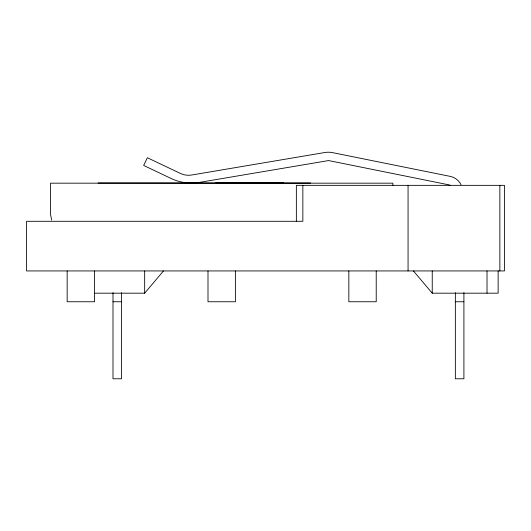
<?xml version="1.0" encoding="UTF-8"?>
<svg xmlns="http://www.w3.org/2000/svg" width="531" height="531" viewBox="0 0 531 531"><rect width="100%" height="100%" fill="white"/><g stroke="black" fill="none" stroke-linecap="round" stroke-linejoin="round"><path stroke-width="0.8" d="M94.93 293.185L144.664 293.185L163.495 270.936M215.958 182.657L283.362 182.657M98.056 182.963L310.595 183.003M413.41 270.936L432.241 293.185L498.144 293.185L498.144 270.936M112.997 301.747L121.553 301.747M455.352 301.747L463.908 301.747M51.666 220.08L50.518 214.332L50.518 183.175L392.874 183.175L392.874 185.631M499.857 185.346L499.857 270.936M487.02 270.936L487.02 293.185M463.908 292.681L463.908 378.776L455.352 378.776L455.352 292.681M432.241 270.936L432.241 293.185M408.06 185.346L408.06 270.936M376.22 270.936L376.22 301.747L348.834 301.747L348.834 270.936M302.849 185.346L302.849 221.294L26.55 221.294L26.55 270.936L504.45 270.936L504.45 185.346L296.358 185.346L296.358 221.294M235.386 270.936L235.386 301.747L207.999 301.747L207.999 270.936M144.664 270.936L144.664 293.185M121.553 292.647L121.553 378.776L112.997 378.776L112.997 292.647M94.558 270.936L94.558 301.747L67.165 301.747L67.165 270.936M461.047 184.715A15.406 15.406 0 0 0 450.261 176.392L332.638 152.649A21.638 21.638 0 0 0 325.39 152.424L191.711 175.011A18.93 18.93 0 0 1 180.434 173.445L147.346 157.727L143.675 165.453L171.108 178.489A47.325 47.325 0 0 0 199.304 182.405L328.596 160.568L448.569 184.781A6.85 6.85 0 0 1 450.255 185.359"/></g></svg>
